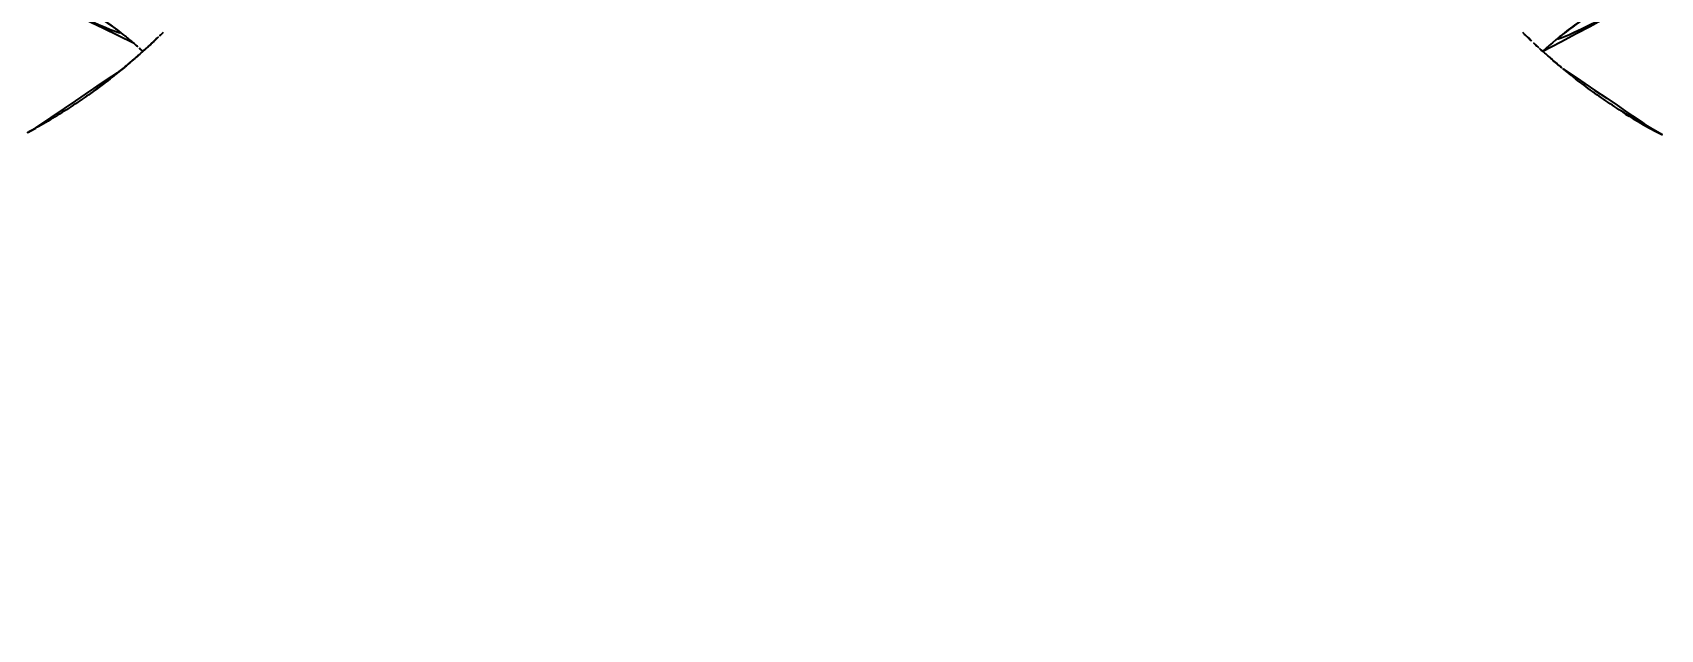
# Model space of a CAD drawing. Extents: x 16296660632 to 16296668616, y -37409619871 to -37409616241.
# Drawn here: x 16296666272.4 to 16296666353, y -37409617626.3 to -37409617596.7 of the extents above; entities that cross this region are included whole.
import ezdxf

# ---------------------------------------------------------------- set-up
doc = ezdxf.new("R2010")
doc.units = 0
doc.header["$LTSCALE"] = 10
doc.header["$MEASUREMENT"] = 0
doc.header["$PDMODE"] = 3
doc.header["$PDSIZE"] = -10
doc.layers.get('0').update_dxf_attribs({"linetype": 'CONTINUOUS'})
doc.layers.get('DEFPOINTS').update_dxf_attribs({"linetype": 'CONTINUOUS'})
doc.styles.get("Standard").update_dxf_attribs({"font": 'SYMBOL'})
doc.dimstyles.new('100hyun', dxfattribs={"dimtxt": 30, "dimasz": 20, "dimexe": 2, "dimexo": 10, "dimgap": 10, "dimtad": 1, "dimdec": 0, "dimrnd": 5, "dimtxsty": 'Standard', "dimcen": 2.5, "dimclrd": 5, "dimclre": 5, "dimadec": 0, "dimazin": 0, "dimtfac": 1, "dimtdec": 0, "dimtmove": 0, "dimatfit": 3, "dimfxl": 1.25, "dimlwd": 15, "dimlwe": 15, "dimarcsym": 0})

# ---------------------------------------------------------------- blocks, each defined once
blk = doc.blocks.new('*D15')
at = {"color": 5, "lineweight": 15, "transparency": 16777216}
for p, q in [((16296666322.53291, -37409617342.59803), (16296666754.99883, -37409617342.59803)), ((16296666752.99883, -37409617362.59803), (16296666752.99883, -37409618127.84608)), ((16296666742.99883, -37409618147.84608), (16296666750.99883, -37409618147.84608))]:
    blk.add_line(p, q, dxfattribs=at)
at = {"color": 5, "transparency": 16777216}
for points in [[(16296666749.6655, -37409617362.59803), (16296666756.33216, -37409617362.59803), (16296666752.99883, -37409617342.59803)], [(16296666749.6655, -37409618127.84608), (16296666756.33216, -37409618127.84608), (16296666752.99883, -37409618147.84608)]]:
    blk.add_solid(points, dxfattribs=at)
at = {"layer": 'DEFPOINTS', "color": 0, "transparency": 16777216}
for p in [(16296666312.53291, -37409617342.59803), (16296666752.99883, -37409618147.84608), (16296666752.99883, -37409618147.84608)]:
    blk.add_point(p, dxfattribs=at)
at = {"color": 0, "lineweight": 0, "transparency": 16777216, "insert": (16296666723.12759, -37409617745.22206), "char_height": 30, "attachment_point": 5, "rotation": 90}
blk.add_mtext('{\\f나눔고딕|b0|i0|c129|p50;805 이상}', dxfattribs=at)

msp = doc.modelspace()

# ---------------------------------------------------------------- linework, layer by layer
at = {"linetype": 'Continuous'}
for points, start_tangent, end_tangent in [([(16296666272.843691, -37409617595.028267), (16296666273.304331, -37409617594.971977), (16296666274.25, -37409617595.193451), (16296666275.383341, -37409617595.75692), (16296666276.62146, -37409617596.600433), (16296666277.46133, -37409617597.278862)], (0.95071703, 0.31005988), (0.760152055, -0.649745222)), ([(16296666277.461349, -37409617597.278847), (16296666277.00687, -37409617596.901817), (16296666276.187771, -37409617596.282333), (16296666275.43272, -37409617595.786324), (16296666274.74008, -37409617595.407227), (16296666274.110279, -37409617595.142403), (16296666273.54808, -37409617594.997017), (16296666273.294291, -37409617594.971619), (16296666273.060499, -37409617594.980293), (16296666272.848761, -37409617595.025726), (16296666272.841669, -37409617595.028069)], (-0.760105231, 0.649799998), (-0.948271665, -0.317459996)), ([(16296666347.16807, -37409617597.661507), (16296666348.491659, -37409617596.563904), (16296666349.796499, -37409617595.689392), (16296666350.912519, -37409617595.157417), (16296666351.78923, -37409617594.971024), (16296666352.403521, -37409617595.111893)], (0.742352228, 0.670009828), (0.850237722, -0.526398914)), ([(16296666352.220659, -37409617595.027229), (16296666352.216101, -37409617595.025726), (16296666352.00436, -37409617594.980293), (16296666351.770571, -37409617594.971619), (16296666351.516781, -37409617594.997017), (16296666350.954571, -37409617595.14241), (16296666350.32478, -37409617595.407227), (16296666349.632139, -37409617595.786324), (16296666348.87709, -37409617596.282333), (16296666348.057989, -37409617596.901817), (16296666347.16807, -37409617597.661507)], (-0.949165484, 0.314777515), (-0.742352228, -0.670009828)), ([(16296666352.98777, -37409617595.626923), (16296666354.09153, -37409617596.50341), (16296666355.80155, -37409617597.643898), (16296666357.57316, -37409617598.593109)], (0.761691289, -0.647940106), (0.902776631, -0.430109701)), ([(16296666278.294201, -37409617597.297523), (16296666278.56114, -37409617597.044678), (16296666278.88689, -37409617596.726601)], (0.730672989, 0.682727606), (0.70958638, 0.704618456)), ([(16296666278.48469, -37409617597.127037), (16296666278.29796, -37409617597.301582)], (-0.727717483, -0.685877004), (-0.733314296, -0.679889802)), ([(16296666278.89414, -37409617596.734016), (16296666278.48469, -37409617597.127037)], (-0.715101978, -0.699020144), (-0.727717483, -0.685877004)), ([(16296666346.177971, -37409617596.726601), (16296666346.312241, -37409617596.859009)], (0.70958638, -0.704618456), (0.714471589, -0.699664454)), ([(16296666346.307119, -37409617596.864304), (16296666346.17198, -37409617596.732758)], (-0.718685215, 0.695335575), (-0.714500454, 0.699634977)), ([(16296666346.312241, -37409617596.859009), (16296666346.50374, -37409617597.044708), (16296666346.802851, -37409617597.327553)], (0.714471589, -0.699664454), (0.731783321, -0.681537358)), ([(16296666346.604521, -37409617597.148277), (16296666346.307119, -37409617596.864304)], (-0.727750011, 0.68584249), (-0.718685215, 0.695335574)), ([(16296666346.79985, -37409617597.330803), (16296666346.604521, -37409617597.148277)], (-0.733597819, 0.679583873), (-0.727750011, 0.68584249)), ([(16296666277.165831, -37409617598.297256), (16296666277.49943, -37409617598.010811), (16296666277.895531, -37409617597.660118)], (0.763707398, 0.645562553), (0.744129299, 0.668035617)), ([(16296666277.899599, -37409617597.664581), (16296666277.167879, -37409617598.299698)], (-0.744943137, -0.667127965), (-0.765261768, -0.643719214)), ([(16296666277.46133, -37409617597.278862), (16296666277.89679, -37409617597.661507)], (0.760152055, -0.649745222), (0.742352228, -0.670009828)), ([(16296666277.89679, -37409617597.661507), (16296666277.461349, -37409617597.278847)], (-0.742352171, 0.670009891), (-0.760105231, 0.649799998)), ([(16296666277.89679, -37409617597.661507), (16296666278.23114, -37409617597.356262), (16296666278.294201, -37409617597.297523)], (0.744132318, 0.668032255), (0.730672989, 0.682727606)), ([(16296666278.29796, -37409617597.301582), (16296666277.899599, -37409617597.664581)], (-0.733314296, -0.679889802), (-0.744943137, -0.667127965)), ([(16296666346.802851, -37409617597.327553), (16296666346.83375, -37409617597.356293), (16296666347.16807, -37409617597.661507)], (0.731783321, -0.681537358), (0.744132318, -0.668032254)), ([(16296666347.165541, -37409617597.664192), (16296666346.79985, -37409617597.330803)], (-0.744326536, 0.667815849), (-0.733597819, 0.679583873)), ([(16296666347.169319, -37409617597.660118), (16296666347.56543, -37409617598.010811), (16296666347.966921, -37409617598.354446), (16296666347.9891, -37409617598.373047)], (0.744129299, -0.668035617), (0.766511981, -0.642230008)), ([(16296666347.98703, -37409617598.375542), (16296666347.165541, -37409617597.664192)], (-0.767422852, 0.6411413), (-0.744326536, 0.667815849)), ([(16296666272.60309, -37409617601.45237), (16296666272.7407, -37409617601.375061), (16296666274.558069, -37409617600.257477), (16296666275.429371, -37409617599.653183), (16296666276.275961, -37409617599.018799), (16296666276.69002, -37409617598.690376), (16296666276.97818, -37409617598.454422)], (0.873152698, 0.487446782), (0.769502143, 0.638644229)), ([(16296666276.97994, -37409617598.456543), (16296666272.604639, -37409617601.455177)], (-0.770281265, -0.637704299), (-0.875535851, -0.483153157)), ([(16296666276.97818, -37409617598.454422), (16296666277.097931, -37409617598.354446), (16296666277.165831, -37409617598.297256)], (0.769502143, 0.638644229), (0.763707398, 0.645562553)), ([(16296666277.080919, -37409617598.372581), (16296666276.97994, -37409617598.456543)], (-0.767591696, -0.640939145), (-0.770281265, -0.637704299)), ([(16296666277.167879, -37409617598.299698), (16296666277.080919, -37409617598.372581)], (-0.765261768, -0.643719214), (-0.767591696, -0.640939145)), ([(16296666347.9891, -37409617598.373047), (16296666348.22193, -37409617598.565964)], (0.766511981, -0.642230008), (0.773495501, -0.63380179)), ([(16296666348.107731, -37409617598.475853), (16296666347.98703, -37409617598.375542)], (-0.770703063, 0.637194467), (-0.767422852, 0.6411413)), ([(16296666348.220051, -37409617598.56826), (16296666348.107731, -37409617598.475853)], (-0.773732058, 0.633512985), (-0.770703063, 0.637194467)), ([(16296666348.22193, -37409617598.565964), (16296666348.37484, -37409617598.690376), (16296666348.7889, -37409617599.018799), (16296666349.63549, -37409617599.653183), (16296666350.506781, -37409617600.257477), (16296666352.32416, -37409617601.375061), (16296666353.091209, -37409617601.793694)], (0.773495501, -0.63380179), (0.884849778, -0.465876454)), ([(16296666353.08993, -37409617601.796173), (16296666348.220051, -37409617598.56826)], (-0.887350098, 0.461096306), (-0.773732058, 0.633512985)), ([(16296666272.604639, -37409617601.455177), (16296666272.53681, -37409617601.49247), (16296666271.58494, -37409617601.99025)], (-0.875535851, -0.483153157), (-0.894328532, -0.447410859))]:
    msp.add_spline(points, degree=3, dxfattribs=dict(at, start_tangent=start_tangent, end_tangent=end_tangent))

# ---------------------------------------------------------------- dimensions: what is measured, and where the dimension line sits
at = {"lineweight": 0}
dim = msp.add_linear_dim(base=(16296666752.998831, -37409618147.846077), p1=(16296666312.532909, -37409617342.59803), p2=(16296666752.998831, -37409618147.846077), angle=90, text='{\\f나눔고딕|b0|i0|c129|p50;805 이상}', dimstyle='100hyun', dxfattribs=at)
dim.commit()
dim.dimension.update_dxf_attribs({"geometry": '*D15', "text_midpoint": (16296666723.12759, -37409617745.222061)})

doc.saveas('drawing.dxf')
